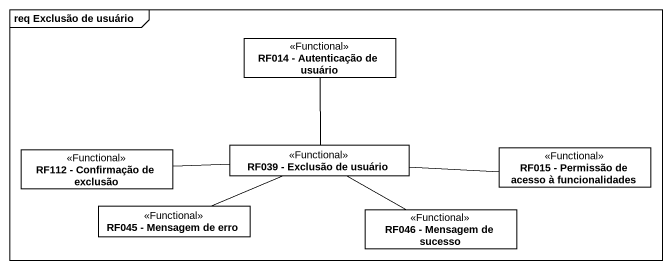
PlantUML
@startuml
mainframe req Exclusão de usuário
hide circle
hide empty members
class "RF014 - Autenticação de usuário" as RF014_Autenticação_de <<Functional>>
class "RF112 - Confirmação de exclusão" as RF112_Confirmação_de <<Functional>>
class "RF039 - Exclusão de usuário" as RF039_Exclusão_de_usuário <<Functional>>
class "RF015 - Permissão de acesso à funcionalidades" as RF015_Permissão_de_acesso_à <<Functional>>
class "RF045 - Mensagem de erro" as RF045_Mensagem_de_erro <<Functional>>
class "RF046 - Mensagem de sucesso" as RF046_Mensagem_de_sucesso <<Functional>>
RF112_Confirmação_de -right- RF039_Exclusão_de_usuário
RF039_Exclusão_de_usuário -up- RF014_Autenticação_de
RF039_Exclusão_de_usuário -right- RF015_Permissão_de_acesso_à
RF045_Mensagem_de_erro -right- RF039_Exclusão_de_usuário
RF046_Mensagem_de_sucesso -left- RF039_Exclusão_de_usuário
@enduml
